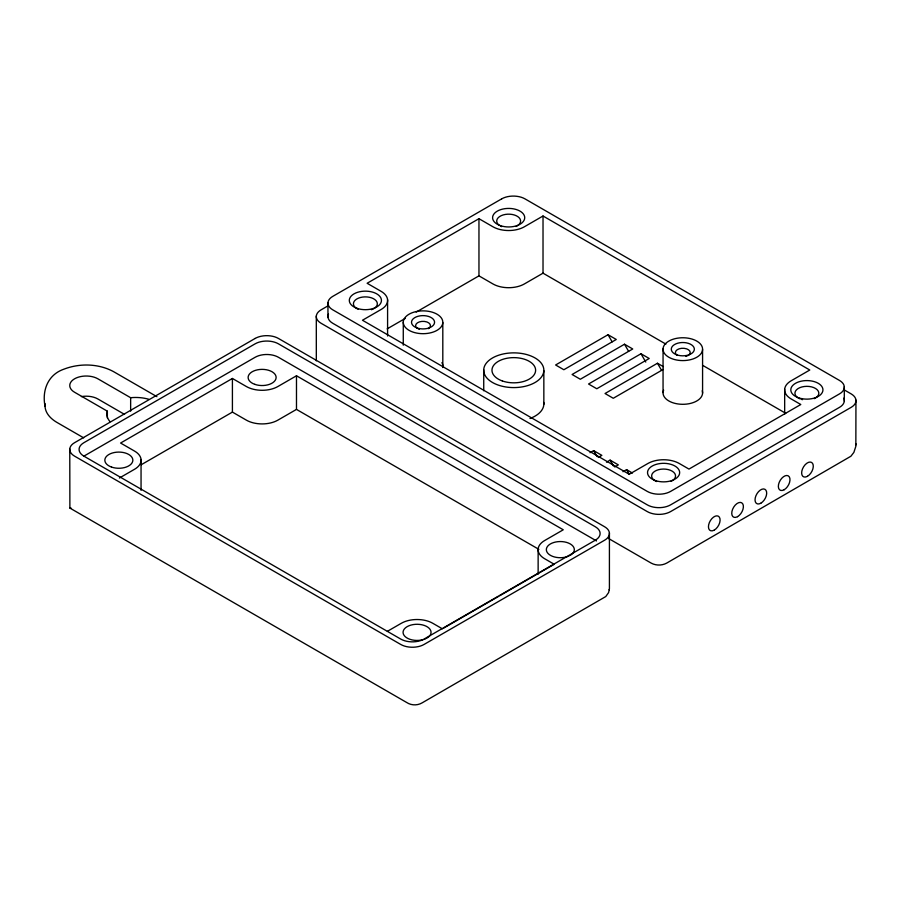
<?xml version="1.0" encoding="UTF-8"?>
<svg xmlns="http://www.w3.org/2000/svg" width="901" height="901" viewBox="0 0 901 901"><rect width="100%" height="100%" fill="white"/><g stroke="black" fill="none" stroke-linecap="round" stroke-linejoin="round"><path stroke-width="1.35" d="M609.414 532.987L609.414 588.668L608.603 592.565L605.765 596.552L422.13 702.859C417.411 705.674 411.228 705.528 406.655 702.476L69.884 508.063L69.771 448.923M608.547 538.494L651.141 563.08C655.905 565.704 661.965 565.704 666.729 563.08L850.904 456.233L853.866 452.403L855.849 446.322L855.95 400.123M609.256 589.806L609.346 589.254M428.279 328.662L429.281 327.941A7.411 4.28 0 0 0 426.984 322.006L426.691 321.905A7.411 4.28 0 0 0 415.631 325.52L415.631 325.734A7.411 4.28 0 0 0 417.568 328.527M688.06 355.568L689.062 354.836A7.411 4.28 0 0 0 686.765 348.912L686.461 348.811A7.411 4.28 0 0 0 675.401 352.426L675.401 352.629A7.411 4.28 0 0 0 677.349 355.422M328.381 305.63L321.105 309.831A16.477 9.517 0 0 0 321.105 323.279L647.29 511.599A16.477 9.517 0 0 0 670.581 511.599L851.152 407.353A16.477 9.517 0 0 0 851.152 393.895L843.843 389.683M478.96 218.695L367.124 283.263L381.1 291.338A22.243 12.839 0 0 1 381.1 309.493L362.461 320.249L629.236 474.275L647.864 463.508A22.243 12.839 0 0 1 679.32 463.508L688.972 469.083L800.798 404.515L791.157 398.94A22.243 12.839 0 0 1 791.157 380.785L809.796 370.018L543.021 216.003L524.393 226.77A22.243 12.839 0 0 1 492.937 226.77L478.96 218.695L478.96 275.864L416.183 312.106M83.894 456.143L400.754 639.079A16.477 9.517 0 0 0 424.044 639.079L595.291 540.217A16.477 9.517 0 0 0 595.291 526.758L278.432 343.833A16.477 9.517 0 0 0 255.129 343.833L83.894 442.695A16.477 9.517 0 0 0 83.894 456.143L255.129 357.28A16.477 9.517 0 0 1 278.432 357.28L595.291 540.217A16.477 9.517 0 0 1 596.439 540.96M499.526 595.843L554.228 564.263L544.621 558.71A22.243 12.839 0 0 1 544.621 540.555L563.26 529.788L296.485 375.773L277.846 386.54A22.243 12.839 0 0 1 246.401 386.54L232.413 378.465L120.588 443.033L134.564 451.097A22.243 12.839 0 0 1 134.564 469.263L119.416 478.003M141.254 464.725L232.413 412.095L246.401 420.159A22.243 12.839 0 0 0 277.846 420.159L296.485 409.403L538.888 549.351M387.148 328.876L405.292 318.391M665.895 344.114L543.021 273.172L524.393 283.939A22.243 12.839 0 0 1 492.937 283.939L478.96 275.864M608.029 334.721L555.613 364.984L563.846 369.737L616.273 339.474L608.029 334.721L612.139 341.839M624.506 344.227L572.09 374.489L580.323 379.253L632.739 348.98L624.506 344.227L628.616 351.345M640.983 353.744L588.556 384.006L596.8 388.759L649.216 358.497L640.983 353.744L645.78 362.044M663.339 366.651L657.46 363.249L605.033 393.512L613.266 398.276L663.282 369.399M590.02 452.685L593.613 450.613L601.857 455.365L598.253 457.449M606.497 462.202L610.09 460.129L618.323 464.882L614.73 466.955M622.974 471.707L626.567 469.635L632.446 473.036M387.351 631.342L401.328 623.278A22.243 12.839 0 0 1 432.784 623.278L442.391 628.819M443.607 628.121L498.309 596.541M687.035 356.053L686.81 356.143A7.411 4.28 0 0 1 685.886 356.436M70.976 507.939L69.884 508.063M156.887 396.654L113.413 371.55C98.333 363.486 79.615 363.092 63.78 369.219C47.888 374.737 41.863 390.448 45.05 406.351M702.836 365.446L785.717 413.289M148.778 399.267A28.832 16.646 0 0 0 130.645 397.724L97.871 378.803A16.477 9.517 0 0 0 74.569 378.803A16.477 9.517 0 0 0 74.569 392.25L107.354 411.183A28.832 16.646 0 0 0 110.023 421.645M124.575 414.404L97.871 398.974A16.477 9.517 0 0 0 81.383 396.609M83.669 437.852L57.101 422.513A41.187 23.775 0 0 1 45.174 403.772M657.46 363.249L661.571 370.367M626.567 469.635L629.303 474.388M610.09 460.129L613.513 466.065M593.613 450.613L597.036 456.548M855.939 443.765L855.939 444.914M844.305 386.675L844.305 401.125M784.67 389.187L784.67 414.291M702.577 349.487A19.766 11.409 0 0 1 672.473 358.902A19.766 11.409 0 0 1 673.396 339.136A19.766 11.409 0 0 1 702.577 349.487L702.577 393.196M663.057 348.867L663.057 392.577M543.844 370.694A30.071 17.356 0 0 1 498.05 385.02A30.071 17.356 0 0 1 499.469 354.96A30.071 17.356 0 0 1 543.844 370.694L543.844 404.324M543.021 216.003L543.021 273.172M538.134 548.957L538.134 574.185M483.736 369.759L483.736 390.775M442.808 322.581A19.766 11.409 0 0 1 412.692 331.996A19.766 11.409 0 0 1 413.627 312.242A19.766 11.409 0 0 1 442.808 322.581L442.808 366.302M403.276 321.961L403.276 345.184M387.588 299.74L387.588 335.994M327.953 302.601L327.953 317.051M316.307 316.06L316.319 360.85M296.485 375.773L296.485 409.403M232.413 378.465L232.413 412.095M141.052 459.51L141.052 490.335M130.645 397.724L130.645 411.183M107.354 411.183L107.354 417.906M423.279 639.597A13.999 8.086 0 0 1 403.074 632.716A13.999 8.086 0 0 1 422.118 624.821A13.999 8.086 0 0 1 426.961 638.077M425.835 638.651A13.999 8.086 0 0 1 424.596 639.169M569.117 555.928A13.999 8.086 0 0 1 546.592 551.153A13.999 8.086 0 0 1 564.454 541.906A13.999 8.086 0 0 1 570.243 555.343M499.447 225.441A11.95 6.893 0 0 1 501.17 215.688A11.95 6.893 0 0 1 518.041 216.781A11.95 6.893 0 0 1 515.958 226.511M501.677 226.647A11.95 6.893 0 0 1 500.494 226.083M702.228 390.741A19.766 11.409 0 0 1 682.282 404.301A19.766 11.409 0 0 1 663.632 390.133M799.897 398.816A11.95 6.893 0 0 1 797.914 388.669A11.95 6.893 0 0 1 815.596 388.511A11.95 6.893 0 0 1 814.177 398.681M802.577 399.661A11.95 6.893 0 0 1 801.192 399.289M656.604 481.539A11.95 6.893 0 0 1 654.622 471.392A11.95 6.893 0 0 1 672.304 471.234A11.95 6.893 0 0 1 670.896 481.416M358.384 309.37A11.95 6.893 0 0 1 356.751 299.008A11.95 6.893 0 0 1 374.76 299.504A11.95 6.893 0 0 1 371.403 309.73M843.764 398.163A16.477 9.517 0 0 1 839.495 407.353L670.581 504.875A16.477 9.517 0 0 1 647.29 504.875L332.762 323.279A16.477 9.517 0 0 1 328.493 314.089M543.754 402.443A30.071 17.356 0 0 1 529.979 418.481M441.94 362.641A19.766 11.409 0 0 1 442.628 367.529M419.393 329.361A7.411 4.28 0 0 1 418.548 329.045M255.129 338.449L74.569 442.695A16.477 9.517 0 0 0 74.569 456.143L400.754 644.463A16.477 9.517 0 0 0 424.044 644.463L604.605 540.217A16.477 9.517 0 0 0 604.605 526.758L278.432 338.449A16.477 9.517 0 0 0 255.129 338.449M501.677 198.862L332.762 296.373A16.477 9.517 0 0 0 332.762 309.831L647.29 491.417A16.477 9.517 0 0 0 670.581 491.417L839.495 393.895A16.477 9.517 0 0 0 839.495 380.447L524.968 198.862A16.477 9.517 0 0 0 501.677 198.862M807.465 476.291L807.15 476.46A8.233 4.753 -60 0 1 802.532 468.847A8.233 4.753 -60 0 1 812.556 463.362A8.233 4.753 -60 0 1 807.465 476.291M784.163 489.739L783.847 489.907A8.233 4.753 -60 0 1 779.23 482.294A8.233 4.753 -60 0 1 789.265 476.809A8.233 4.753 -60 0 1 784.163 489.739M760.861 503.186L760.545 503.366A8.233 4.753 -60 0 1 755.928 495.741A8.233 4.753 -60 0 1 765.963 490.268A8.233 4.753 -60 0 1 760.861 503.186M737.57 516.645L737.255 516.814A8.233 4.753 -60 0 1 732.637 509.2A8.233 4.753 -60 0 1 742.661 503.715A8.233 4.753 -60 0 1 737.57 516.645M714.268 530.092L713.952 530.261A8.233 4.753 -60 0 1 709.335 522.648A8.233 4.753 -60 0 1 719.37 517.163A8.233 4.753 -60 0 1 714.268 530.092M111.51 467.067A13.999 8.086 0 0 0 132.841 460.4A13.999 8.086 0 0 0 112.163 453.068A13.999 8.086 0 0 0 111.51 467.067M254.792 384.344A13.999 8.086 0 0 0 276.123 377.677A13.999 8.086 0 0 0 255.456 370.345A13.999 8.086 0 0 0 254.792 384.344M500.404 225.644A16.06 9.269 0 0 0 524.72 217.839A16.06 9.269 0 0 0 500.855 209.584A16.06 9.269 0 0 0 500.404 225.644M416.611 327.795A11.533 6.656 0 0 0 434.541 322.716A11.533 6.656 0 0 0 417.963 316.296A11.533 6.656 0 0 0 416.611 327.795M798.624 397.814A16.06 9.269 0 0 0 822.94 390.009A16.06 9.269 0 0 0 799.074 381.754A16.06 9.269 0 0 0 798.624 397.814M502.364 380.965A21.827 12.603 0 0 0 535.611 370.57A21.827 12.603 0 0 0 503.389 359.15A21.827 12.603 0 0 0 502.364 380.965M655.342 480.548A16.06 9.269 0 0 0 679.658 472.732A16.06 9.269 0 0 0 655.793 464.488A16.06 9.269 0 0 0 655.342 480.548M357.123 308.367A16.06 9.269 0 0 0 381.438 300.562A16.06 9.269 0 0 0 357.573 292.307A16.06 9.269 0 0 0 357.123 308.367M676.392 354.701A11.533 6.656 0 0 0 694.322 349.622A11.533 6.656 0 0 0 677.732 343.202A11.533 6.656 0 0 0 676.392 354.701"/></g></svg>
